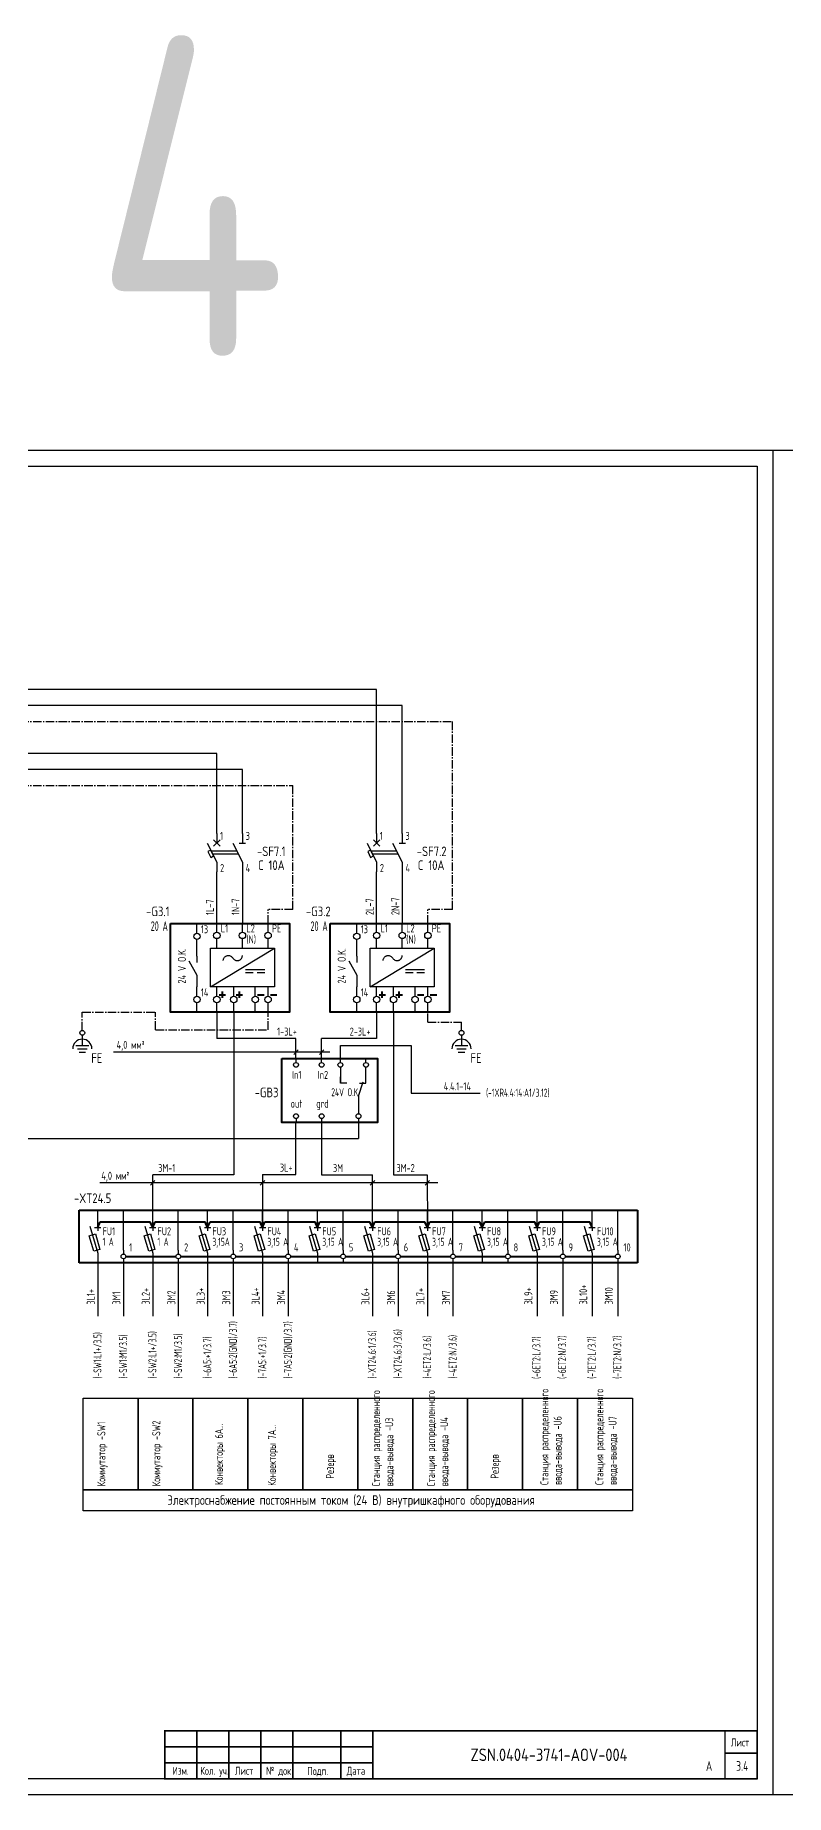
# Model space of a CAD drawing. Header units: millimetres. Extents: x 98 to 20644, y -7467 to -6136.
# Drawn here: x 2243 to 2478, y -7467 to -6917 of the extents above; entities that cross this region are included whole.
import ezdxf
from ezdxf.enums import TextEntityAlignment as Align

# ---------------------------------------------------------------- set-up
doc = ezdxf.new("R2010")
doc.units = ezdxf.units.MM
doc.linetypes.add('EPL_DASHLONGDOT', pattern=[1, 0.66, -0.12, 0.1, -0.12])
for name, color, linetype in [('Временный', 6, 'Continuous'), ('КИА_МАРКИРОВКА', 2, 'Continuous'), ('КИА_НАКЛЕЙКИ', 1, 'Continuous'), ('КИА_РАМКИ-ШТАМПЫ', 7, 'Continuous'), ('ФОРМАТ', 7, 'Continuous')]:
    doc.layers.add(name, color=color, linetype=linetype)
doc.styles.add('GOST-A 3-1', font='', dxfattribs={"height": 3})
doc.styles.add('GOSTA-2.5-1', font='', dxfattribs={"width": 0.9, "height": 2.5})
doc.styles.add('ROMAND0-100', font='romand.shx')
doc.styles.add('ROMANS0-60', font='romans.shx', dxfattribs={"width": 0.6})
doc.styles.add('ROMANS0-70', font='romans.shx', dxfattribs={"width": 0.7})
doc.styles.get('GOST-A 3-1').set_extended_font_data('GOST type A')
doc.styles.get('GOSTA-2.5-1').set_extended_font_data('GOST Type AU')

# ---------------------------------------------------------------- blocks, each defined once
blk = doc.blocks.new('frm6')
at = {"layer": 'ФОРМАТ'}
blk.add_line((-185, 15), (-120, 15), dxfattribs=at)
at = {"layer": 'ФОРМАТ', "const_width": 0.5}
blk.add_lwpolyline([(-185, 15), (-185, 0), (0, 0), (0, 15)], close=True, dxfattribs=at)
for points in [[(-175, 15), (-175, 0)], [(-165, 15), (-165, 0)], [(-155, 15), (-155, 0)], [(-145, 15), (-145, 0)], [(-130, 15), (-130, 0)], [(-120, 15), (-120, 0)], [(-10, 15), (-10, 0)], [(-185, 10), (-120, 10)], [(-10, 8), (0, 8)], [(-185, 5), (-120, 5)]]:
    blk.add_lwpolyline(points, dxfattribs=at)
at = {"layer": 'ФОРМАТ', "style": 'GOSTA-2.5-1', "width": 0.95}
for s, p in [('Лист', (-8.17, 9.36)), ('Изм.', (-182.63, 0.5)), ('Кол. уч.', (-173.96, 0.5)), ('Лист', (-163.13, 0.5)), ('№ док.', (-153.38, 0.5)), ('Подп.', (-140.5, 0.44)), ('Дата', (-128.17, 0.5))]:
    blk.add_text(s, height=2.5, dxfattribs=at).set_placement(p, align=Align.BOTTOM_LEFT)
at = {"layer": 'ФОРМАТ', "flags": 8}
for tag, style, width, p in [('R2', 'ROMANS0-70', 0.7, (-184.4, 10)), ('QTY2', 'ROMANS0-70', 0.65, (-174.28, 10.29)), ('SH2', 'ROMANS0-70', 0.7, (-164.3, 10)), ('ND2', 'ROMANS0-60', 0.6, (-154.34, 10)), ('SIGN2', 'ROMANS0-70', 0.7, (-144.3, 10)), ('DATE2', 'ROMANS0-70', 0.43, (-129.4, 10)), ('R1', 'ROMANS0-70', 0.7, (-184.4, 5)), ('QTY1', 'ROMANS0-70', 0.65, (-174.28, 5.29)), ('SH1', 'ROMANS0-70', 0.7, (-164.3, 5)), ('ND1', 'ROMANS0-60', 0.6, (-154.34, 5)), ('SIGN1', 'ROMANS0-70', 0.7, (-144.3, 5)), ('DATE1', 'ROMANS0-70', 0.43, (-129.4, 5))]:
    blk.add_attdef(tag, text='', height=3, dxfattribs=dict(at, style=style, width=width)).set_placement(p, align=Align.BOTTOM_LEFT)
at = {"layer": 'ФОРМАТ', "style": 'ROMANS0-70', "width": 0.7, "flags": 8}
blk.add_attdef('SH', text='', height=3, dxfattribs=at).set_placement((-5.16, 3.75), align=Align.MIDDLE_CENTER)
blk = doc.blocks.new('A$C5AB45C57')
at = {"ltscale": 4}
for p, q in [((-4.22, 18.73), (-4.22, 21.73)), ((-4.22, 13.73), (-4.22, 16.73)), ((2, 19), (2, 21.73)), ((2, 14), (2, 17)), ((10, 19), (10, 21.73)), ((10, 14), (10, 17)), ((18, 19), (18, 21.73)), ((18, 14), (18, 17)), ((-6.72, 10.08), (-4.22, 5.58)), ((-4.22, -1), (-4.22, 2)), ((2, -1), (2, 2)), ((7.28, -1), (7.28, 2)), ((14, -1), (14, 2)), ((18, -1), (18, 2)), ((-4.22, -6), (-4.22, -3)), ((2, -6), (2, -3)), ((7.28, -6), (7.28, -3)), ((14, -6), (14, -3)), ((18, -6), (18, -3))]:
    blk.add_line(p, q, dxfattribs=at)
for p, q in [((-4.22, 11.58), (-4.22, 14)), ((-4.22, 11.58), (-4.22, 9.58)), ((0, 2), (20, 14)), ((-4.22, 5.58), (-4.22, 3.58)), ((10.99, 7.4), (16.99, 7.4)), ((10.99, 6.4), (13.37, 6.4)), ((14.57, 6.4), (16.95, 6.4)), ((-4.22, 3.58), (-4.22, 2))]:
    blk.add_line(p, q)
at = {"lineweight": 40}
for p, q in [((3.75, -1.53), (3.75, 0.47)), ((9.03, -1.53), (9.03, 0.47)), ((2.75, -0.53), (4.75, -0.53)), ((8.03, -0.53), (10.03, -0.53)), ((14.75, -0.53), (16.75, -0.53)), ((18.75, -0.53), (20.75, -0.53))]:
    blk.add_line(p, q, dxfattribs=at)
blk.add_lwpolyline([(-12.49, 21.73), (24.74, 21.73), (24.74, -6), (-12.49, -6)], close=True, dxfattribs=at)
blk.add_lwpolyline([(0, 14), (20, 14), (20, 2), (0, 2)], close=True)
at = {"ltscale": 4}
for centre in [(-4.22, 17.73), (2, 18), (10, 18), (18, 18), (-4.22, -2), (2, -2), (7.28, -2), (14, -2), (18, -2)]:
    blk.add_circle(centre, 1, dxfattribs=at)
blk.add_spline([(4, 10.13), (4.05, 10.52), (4.21, 10.91), (4.41, 11.19), (4.65, 11.41), (5, 11.61), (5.32, 11.7), (5.75, 11.72), (6.12, 11.64), (6.53, 11.43), (6.89, 11.08), (7.17, 10.67), (7.42, 10.44), (7.72, 10.27), (8.17, 10.14), (8.47, 10.13), (8.85, 10.2), (9.09, 10.29), (9.39, 10.49), (9.71, 10.84), (9.88, 11.2), (9.95, 11.44), (9.97, 11.73), (9.97, 11.74)], degree=3)
at = {"style": 'GOSTA-2.5-1', "width": 0.9}
for s, p in [('13', (-2.99, 18.69)), ('L1', (3.23, 18.97)), ('(N)', (11.23, 15.53)), ('L2', (11.23, 18.97)), ('PE', (19.23, 18.97)), ('14', (-2.99, -1.03))]:
    blk.add_text(s, height=2.5, dxfattribs=at).set_placement(p)
blk.add_text('24 V O.K.', height=2.5, rotation=90, dxfattribs=at).set_placement((-7.67, 2.97))
blk = doc.blocks.new('A$C11D95457')
at = {"lineweight": 25, "ltscale": 4}
for p, q in [((3, 12), (3, 9)), ((11, 12), (11, 9)), ((0, 9), (3, 3)), ((9.25, 6.5), (1.25, 6.5)), ((9.75, 5.5), (1.75, 5.5)), ((2, 10), (4, 8)), ((4, 10), (2, 8)), ((8, 9), (11, 3)), ((3, 3), (3, 0)), ((11, 3), (11, 0))]:
    blk.add_line(p, q, dxfattribs=at)
at = {"lineweight": 25}
blk.add_line((10, 9), (12, 9), dxfattribs=at)
at = {"lineweight": 25, "ltscale": 4}
blk.add_lwpolyline([(1.11, 4.55), (2, 5), (1.11, 6.79), (0.21, 6.34)], close=True, dxfattribs=at)
blk = doc.blocks.new('A$C409B74B5')
at = {"color": 0}
for p, q in [((4.47, 18.75), (4.47, 20)), ((12.47, 18.75), (12.47, 20)), ((18.34, 18.75), (18.34, 20)), ((26.33, 18.75), (26.33, 20)), ((26.33, 12.25), (26.33, 17.25)), ((4.47, 1.25), (4.47, 0)), ((12.47, 1.25), (12.47, 0)), ((24, 1.25), (24, 0))]:
    blk.add_line(p, q, dxfattribs=at)
for p, q in [((18.34, 17.25), (18.33, 12.25)), ((18.33, 12.25), (18.33, 14.25)), ((20.33, 12.25), (18.33, 12.25)), ((24, 8.25), (25.5, 12.75)), ((24.33, 12.25), (26.33, 12.25)), ((24, 8.25), (24, 2.75))]:
    blk.add_line(p, q)
at = {"color": 0, "lineweight": 40}
blk.add_lwpolyline([(0, 20), (29.91, 20), (29.91, 0), (0, 0)], close=True, dxfattribs=at)
at = {"color": 0}
for centre in [(4.47, 18), (12.47, 18), (18.34, 18), (26.33, 18), (4.47, 2), (12.47, 2), (24, 2)]:
    blk.add_circle(centre, 0.75, dxfattribs=at)
at = {"style": 'GOSTA-2.5-1'}
for s, width, p in [('In1', 0.9, (3.27, 13.64)), ('In2', 0.9, (11.27, 13.64)), ('out', 0.9, (2.8, 4.65)), ('grd', 0.9, (10.8, 4.65)), ('24V O.K. ', 0.7, (15.49, 8.22))]:
    blk.add_text(s, height=2.5, dxfattribs=dict(at, width=width)).set_placement(p)
blk = doc.blocks.new('A$C2BF74EC9')
at = {"color": 0}
for p, q in [((0, 6.39), (4, 6.39)), ((2, 8.39), (2, 6.39)), ((0.5, 5.39), (3.5, 5.39)), ((1, 4.39), (3, 4.39))]:
    blk.add_line(p, q, dxfattribs=at)
at = {"style": 'GOST-A 3-1'}
blk.add_text('FE', height=3, dxfattribs=at).set_placement((4.81, 1))

msp = doc.modelspace()

# ---------------------------------------------------------------- linework, layer by layer
for p, q in [((1880, -7047.07), (2474, -7047.07)), ((1900, -7052.07), (2469, -7052.07)), ((2469, -7052.07), (2469, -7462.07)), ((2474, -7047.07), (3068, -7047.07)), ((2474, -7467.07), (2474, -7047.07)), ((2469, -7462.07), (1900, -7462.07)), ((2474, -7467.07), (1880, -7467.07)), ((3068, -7467.07), (2474, -7467.07))]:
    msp.add_line(p, q)
at = {"color": 30, "lineweight": 25, "ltscale": 4}
for p, q in [((2350.16, -7121.77), (1938.79, -7121.77)), ((2350.16, -7166.78), (2350.16, -7121.77)), ((2300.23, -7141.77), (1938.79, -7141.77)), ((2300.23, -7166.78), (2300.23, -7141.77)), ((2300.23, -7194.9), (2300.23, -7178.78)), ((2350.16, -7194.9), (2350.16, -7178.78))]:
    msp.add_line(p, q, dxfattribs=at)
at = {"color": 5, "lineweight": 25, "ltscale": 8}
for p, q in [((2358.16, -7126.77), (1938.79, -7126.77)), ((2358.16, -7166.78), (2358.16, -7126.77)), ((2308.23, -7146.77), (1938.79, -7146.77)), ((2308.23, -7166.78), (2308.23, -7146.77)), ((2308.23, -7178.78), (2308.23, -7194.9)), ((2358.16, -7178.78), (2358.16, -7194.9))]:
    msp.add_line(p, q, dxfattribs=at)
at = {"color": 3, "linetype": 'EPL_DASHLONGDOT', "lineweight": 25, "ltscale": 4}
for p, q in [((1938.79, -7131.77), (2373.9, -7131.77)), ((2373.9, -7190.48), (2373.9, -7131.77)), ((1938.79, -7151.77), (2323.97, -7151.77)), ((2323.97, -7190.48), (2323.97, -7151.77)), ((2316.23, -7194.9), (2316.23, -7190.48)), ((2323.97, -7190.48), (2316.23, -7190.48)), ((2366.16, -7194.9), (2366.16, -7190.48)), ((2373.9, -7190.48), (2366.16, -7190.48)), ((2258.18, -7228.29), (2258.18, -7222.63)), ((2258.18, -7222.63), (2281.09, -7222.63)), ((2281.09, -7228.09), (2281.09, -7222.63)), ((2316.23, -7228.09), (2316.23, -7222.63)), ((2366.16, -7225.68), (2366.16, -7222.63)), ((2366.16, -7225.68), (2376.67, -7225.68)), ((2376.67, -7228.29), (2376.67, -7225.68)), ((2281.09, -7228.09), (2316.23, -7228.09))]:
    msp.add_line(p, q, dxfattribs=at)
at = {"color": 1}
for p, q in [((2300.23, -7222.63), (2300.23, -7230.83)), ((2350.16, -7222.63), (2350.16, -7230.83)), ((2324.95, -7230.83), (2300.23, -7230.83)), ((2324.95, -7237.07), (2324.95, -7230.83)), ((2350.16, -7230.83), (2332.95, -7230.83)), ((2332.95, -7237.07), (2332.95, -7230.83)), ((2324.95, -7273.26), (2324.95, -7257.07)), ((2344.49, -7257.07), (2344.49, -7262.07)), ((1938.79, -7262.07), (2344.49, -7262.07)), ((2314.51, -7273.26), (2314.51, -7289.89)), ((2314.51, -7273.26), (2324.95, -7273.26)), ((2263.03, -7300.89), (2263.03, -7317.51)), ((2280.19, -7300.89), (2280.19, -7317.51)), ((2297.35, -7300.89), (2297.35, -7317.51)), ((2314.51, -7300.89), (2314.51, -7317.51)), ((2348.84, -7300.89), (2348.84, -7317.51)), ((2366, -7300.89), (2366, -7317.51)), ((2400.32, -7300.89), (2400.32, -7317.51)), ((2417.49, -7300.89), (2417.49, -7317.51))]:
    msp.add_line(p, q, dxfattribs=at)
at = {"color": 4}
for p, q in [((2305.51, -7222.63), (2305.51, -7273.4)), ((2355.44, -7222.63), (2355.44, -7273.4)), ((2332.95, -7257.07), (2332.95, -7273.41)), ((2280.18, -7289.89), (2280.18, -7273.4)), ((2305.51, -7273.4), (2280.18, -7273.4)), ((2332.95, -7273.41), (2348.83, -7273.41)), ((2348.83, -7289.89), (2348.83, -7273.41)), ((2355.44, -7273.4), (2365.99, -7273.4)), ((2365.99, -7273.4), (2366, -7289.89)), ((2271.03, -7300.89), (2271.03, -7317.51)), ((2288.19, -7300.89), (2288.19, -7317.51)), ((2305.35, -7300.89), (2305.35, -7317.51)), ((2322.51, -7300.89), (2322.51, -7317.51)), ((2356.84, -7300.89), (2356.84, -7317.51)), ((2374, -7300.89), (2374, -7317.51)), ((2408.32, -7300.89), (2408.32, -7317.51)), ((2425.49, -7300.89), (2425.49, -7317.51))]:
    msp.add_line(p, q, dxfattribs=at)
at = {"color": 0}
for p, q in [((2258.18, -7229.79), (2258.18, -7231.04)), ((2338.82, -7233.05), (2360.89, -7233.05)), ((2338.82, -7237.07), (2338.82, -7233.05)), ((2360.89, -7233.05), (2360.89, -7247.91)), ((2376.67, -7229.79), (2376.67, -7231.04)), ((2335.55, -7235.1), (2267.98, -7235.1)), ((2324.25, -7235.81), (2325.66, -7234.39)), ((2332.25, -7235.81), (2333.66, -7234.39)), ((2360.89, -7247.91), (2382.51, -7247.91)), ((2369.26, -7275.89), (2263.63, -7275.89)), ((2279.48, -7276.6), (2280.89, -7275.18)), ((2313.8, -7276.6), (2315.22, -7275.18)), ((2348.13, -7276.6), (2349.54, -7275.18)), ((2365.29, -7276.6), (2366.7, -7275.18)), ((2263.02, -7289.89), (2263.02, -7284.44)), ((2271.03, -7296.89), (2271.03, -7284.44)), ((2280.18, -7289.89), (2280.18, -7284.44)), ((2288.19, -7296.89), (2288.19, -7284.44)), ((2297.35, -7289.89), (2297.35, -7284.44)), ((2305.35, -7296.89), (2305.35, -7284.44)), ((2314.51, -7289.89), (2314.51, -7284.44)), ((2322.51, -7296.89), (2322.51, -7284.44)), ((2331.67, -7289.89), (2331.67, -7284.44)), ((2339.67, -7296.89), (2339.67, -7284.44)), ((2348.83, -7289.89), (2348.83, -7284.44)), ((2356.84, -7296.89), (2356.84, -7284.44)), ((2366, -7289.89), (2366, -7284.44)), ((2374, -7296.89), (2374, -7284.44)), ((2383.16, -7289.89), (2383.16, -7284.44)), ((2391.16, -7296.89), (2391.16, -7284.44)), ((2400.32, -7289.89), (2400.32, -7284.44)), ((2408.32, -7296.89), (2408.32, -7284.44)), ((2417.48, -7289.89), (2417.48, -7284.44)), ((2425.49, -7296.89), (2425.49, -7284.44)), ((2260.37, -7292.45), (2262.29, -7291.88)), ((2261.79, -7297.25), (2260.37, -7292.45)), ((2260.53, -7289.39), (2263.03, -7297.89)), ((2262.02, -7289.89), (2264.02, -7289.89)), ((2262.29, -7291.88), (2263.71, -7296.68)), ((2263.02, -7289.89), (2263.02, -7290.89)), ((2277.54, -7292.45), (2279.45, -7291.88)), ((2278.96, -7297.25), (2277.54, -7292.45)), ((2277.69, -7289.39), (2280.19, -7297.89)), ((2279.18, -7289.89), (2281.18, -7289.89)), ((2279.45, -7291.88), (2280.87, -7296.68)), ((2280.18, -7289.89), (2280.18, -7290.89)), ((2294.7, -7292.45), (2296.62, -7291.88)), ((2296.12, -7297.25), (2294.7, -7292.45)), ((2294.85, -7289.39), (2297.35, -7297.89)), ((2296.35, -7289.89), (2298.35, -7289.89)), ((2296.62, -7291.88), (2298.04, -7296.68)), ((2297.35, -7289.89), (2297.35, -7290.89)), ((2311.86, -7292.45), (2313.78, -7291.88)), ((2313.28, -7297.25), (2311.86, -7292.45)), ((2312.01, -7289.39), (2314.51, -7297.89)), ((2313.51, -7289.89), (2315.51, -7289.89)), ((2313.78, -7291.88), (2315.2, -7296.68)), ((2314.51, -7289.89), (2314.51, -7290.89)), ((2329.02, -7292.45), (2330.94, -7291.88)), ((2330.44, -7297.25), (2329.02, -7292.45)), ((2329.17, -7289.39), (2331.67, -7297.89)), ((2330.67, -7289.89), (2332.67, -7289.89)), ((2330.94, -7291.88), (2332.36, -7296.68)), ((2331.67, -7289.89), (2331.67, -7290.89)), ((2346.19, -7292.45), (2348.1, -7291.88)), ((2347.61, -7297.25), (2346.19, -7292.45)), ((2346.34, -7289.39), (2348.84, -7297.89)), ((2347.83, -7289.89), (2349.83, -7289.89)), ((2348.1, -7291.88), (2349.52, -7296.68)), ((2348.83, -7289.89), (2348.83, -7290.89)), ((2363.35, -7292.45), (2365.27, -7291.88)), ((2364.77, -7297.25), (2363.35, -7292.45)), ((2363.5, -7289.39), (2366, -7297.89)), ((2365, -7289.89), (2367, -7289.89)), ((2365.27, -7291.88), (2366.69, -7296.68)), ((2366, -7289.89), (2366, -7290.89)), ((2380.51, -7292.45), (2382.43, -7291.88)), ((2381.93, -7297.25), (2380.51, -7292.45)), ((2380.66, -7289.39), (2383.16, -7297.89)), ((2382.16, -7289.89), (2384.16, -7289.89)), ((2382.43, -7291.88), (2383.85, -7296.68)), ((2383.16, -7289.89), (2383.16, -7290.89)), ((2397.67, -7292.45), (2399.59, -7291.88)), ((2399.09, -7297.25), (2397.67, -7292.45)), ((2397.82, -7289.39), (2400.32, -7297.89)), ((2399.32, -7289.89), (2401.32, -7289.89)), ((2399.59, -7291.88), (2401.01, -7296.68)), ((2400.32, -7289.89), (2400.32, -7290.89)), ((2414.83, -7292.45), (2416.75, -7291.88)), ((2416.26, -7297.25), (2414.83, -7292.45)), ((2414.99, -7289.39), (2417.49, -7297.89)), ((2416.48, -7289.89), (2418.48, -7289.89)), ((2416.75, -7291.88), (2418.17, -7296.68)), ((2417.48, -7289.89), (2417.48, -7290.89)), ((2263.71, -7296.68), (2261.79, -7297.25)), ((2263.03, -7297.89), (2263.03, -7300.89)), ((2271.03, -7296.89), (2271.03, -7298.14)), ((2280.87, -7296.68), (2278.96, -7297.25)), ((2280.19, -7297.89), (2280.19, -7300.89)), ((2288.19, -7296.89), (2288.19, -7298.14)), ((2298.04, -7296.68), (2296.12, -7297.25)), ((2297.35, -7297.89), (2297.35, -7300.89)), ((2305.35, -7296.89), (2305.35, -7298.14)), ((2315.2, -7296.68), (2313.28, -7297.25)), ((2314.51, -7297.89), (2314.51, -7300.89)), ((2322.51, -7296.89), (2322.51, -7298.14)), ((2332.36, -7296.68), (2330.44, -7297.25)), ((2331.67, -7297.89), (2331.67, -7300.89)), ((2339.67, -7296.89), (2339.67, -7298.14)), ((2349.52, -7296.68), (2347.61, -7297.25)), ((2348.84, -7297.89), (2348.84, -7300.89)), ((2356.84, -7296.89), (2356.84, -7298.14)), ((2366.69, -7296.68), (2364.77, -7297.25)), ((2366, -7297.89), (2366, -7300.89)), ((2374, -7296.89), (2374, -7298.14)), ((2383.85, -7296.68), (2381.93, -7297.25)), ((2383.16, -7297.89), (2383.16, -7300.89)), ((2391.16, -7296.89), (2391.16, -7298.14)), ((2401.01, -7296.68), (2399.09, -7297.25)), ((2400.32, -7297.89), (2400.32, -7300.89)), ((2408.32, -7296.89), (2408.32, -7298.14)), ((2418.17, -7296.68), (2416.26, -7297.25)), ((2417.49, -7297.89), (2417.49, -7300.89)), ((2425.49, -7296.89), (2425.49, -7298.14)), ((2271.03, -7299.64), (2271.03, -7300.89)), ((2288.19, -7299.64), (2288.19, -7300.89)), ((2305.35, -7299.64), (2305.35, -7300.89)), ((2322.51, -7299.64), (2322.51, -7300.89)), ((2339.67, -7299.64), (2339.67, -7300.89)), ((2356.84, -7299.64), (2356.84, -7300.89)), ((2374, -7299.64), (2374, -7300.89)), ((2391.16, -7299.64), (2391.16, -7300.89)), ((2408.32, -7299.64), (2408.32, -7300.89)), ((2425.49, -7299.64), (2425.49, -7300.89))]:
    msp.add_line(p, q, dxfattribs=at)
at = {"color": 0, "lineweight": 40}
for p, q in [((2257.17, -7284.44), (2431.64, -7284.44)), ((2257.17, -7300.89), (2257.17, -7284.44)), ((2431.64, -7284.44), (2431.64, -7300.89)), ((2431.64, -7300.89), (2257.17, -7300.89))]:
    msp.add_line(p, q, dxfattribs=at)
at = {"color": 1, "lineweight": 40, "ltscale": 4}
for p, q in [((2263.02, -7289.89), (2263.78, -7288.06)), ((2263.78, -7288.06), (2279.42, -7288.06)), ((2280.18, -7289.89), (2279.42, -7288.06)), ((2280.18, -7289.89), (2280.95, -7288.06)), ((2280.95, -7288.06), (2296.58, -7288.06)), ((2297.35, -7289.89), (2296.58, -7288.06)), ((2297.35, -7289.89), (2298.11, -7288.06)), ((2298.11, -7288.06), (2313.75, -7288.06)), ((2314.51, -7289.89), (2313.75, -7288.06)), ((2314.51, -7289.89), (2315.27, -7288.06)), ((2315.27, -7288.06), (2330.91, -7288.06)), ((2331.67, -7289.89), (2330.91, -7288.06)), ((2331.67, -7289.89), (2332.43, -7288.06)), ((2332.43, -7288.06), (2348.07, -7288.06)), ((2348.83, -7289.89), (2348.07, -7288.06)), ((2348.83, -7289.89), (2349.6, -7288.06)), ((2349.6, -7288.06), (2365.23, -7288.06)), ((2366, -7289.89), (2365.23, -7288.06)), ((2366, -7289.89), (2366.76, -7288.06)), ((2366.76, -7288.06), (2382.4, -7288.06)), ((2383.16, -7289.89), (2382.4, -7288.06)), ((2383.16, -7289.89), (2383.92, -7288.06)), ((2383.92, -7288.06), (2399.56, -7288.06)), ((2400.32, -7289.89), (2399.56, -7288.06)), ((2400.32, -7289.89), (2401.08, -7288.06)), ((2401.08, -7288.06), (2416.72, -7288.06)), ((2417.48, -7289.89), (2416.72, -7288.06))]:
    msp.add_line(p, q, dxfattribs=at)
at = {"color": 4, "linetype": 'Continuous', "lineweight": 40, "ltscale": 8}
for p, q in [((2271.78, -7298.89), (2287.44, -7298.89)), ((2288.94, -7298.89), (2304.6, -7298.89)), ((2306.1, -7298.89), (2321.76, -7298.89)), ((2323.26, -7298.89), (2338.92, -7298.89)), ((2340.42, -7298.89), (2356.09, -7298.89)), ((2357.59, -7298.89), (2373.25, -7298.89)), ((2374.75, -7298.89), (2390.41, -7298.89)), ((2391.91, -7298.89), (2407.57, -7298.89)), ((2409.07, -7298.89), (2424.74, -7298.89))]:
    msp.add_line(p, q, dxfattribs=at)
at = {"color": 0}
for points in [[(2258.44, -7343.16), (2275.61, -7343.16), (2275.61, -7371.85), (2258.44, -7371.85)], [(2275.61, -7343.16), (2292.77, -7343.16), (2292.77, -7371.85), (2275.61, -7371.85)], [(2292.77, -7343.16), (2309.93, -7343.16), (2309.93, -7371.85), (2292.77, -7371.85)], [(2309.93, -7343.16), (2327.09, -7343.16), (2327.09, -7371.85), (2309.93, -7371.85)], [(2327.09, -7343.16), (2344.26, -7343.16), (2344.26, -7371.85), (2327.09, -7371.85)], [(2344.26, -7343.16), (2361.42, -7343.16), (2361.42, -7371.85), (2344.26, -7371.85)], [(2361.42, -7343.16), (2378.58, -7343.16), (2378.58, -7371.85), (2361.42, -7371.85)], [(2378.58, -7343.16), (2395.74, -7343.16), (2395.74, -7371.85), (2378.58, -7371.85)], [(2395.74, -7343.16), (2412.91, -7343.16), (2412.91, -7371.85), (2395.74, -7371.85)], [(2412.91, -7343.16), (2430.07, -7343.16), (2430.07, -7371.85), (2412.91, -7371.85)], [(2258.44, -7371.85), (2430.07, -7371.85), (2430.07, -7378.33), (2258.44, -7378.33)]]:
    msp.add_lwpolyline(points, close=True, dxfattribs=at)
for centre in [(2258.18, -7229.04), (2376.67, -7229.04), (2271.03, -7298.89), (2288.19, -7298.89), (2305.35, -7298.89), (2322.51, -7298.89), (2339.67, -7298.89), (2356.84, -7298.89), (2374, -7298.89), (2391.16, -7298.89), (2408.32, -7298.89), (2425.49, -7298.89)]:
    msp.add_circle(centre, 0.75, dxfattribs=at)
for centre in [(2258.18, -7234.04), (2376.67, -7234.04)]:
    msp.add_arc(centre, 3, 0, 180, dxfattribs=at)

# ---------------------------------------------------------------- block references
for name, p in [('A$C11D95457', (2297.23, -7178.78)), ('A$C11D95457', (2347.16, -7178.78)), ('A$C5AB45C57', (2298.23, -7216.63)), ('A$C5AB45C57', (2348.16, -7216.63)), ('A$C2BF74EC9', (2256.18, -7239.43)), ('A$C2BF74EC9', (2374.67, -7239.43)), ('A$C409B74B5', (2320.49, -7257.07))]:
    msp.add_blockref(name, p, dxfattribs=at)
at = {"layer": 'КИА_РАМКИ-ШТАМПЫ'}
ref = msp.add_blockref('frm6', (2469, -7462.07), dxfattribs=at)
ref.add_attrib('TITLE', 'ZSN.0404-3741-AOV-004', dxfattribs={"layer": '0', "height": 3.9, "style": 'ROMAND0-100', "width": 0.8, "flags": 8}).set_placement((2404, -7454.57), align=Align.MIDDLE_CENTER)
ref.add_attrib('SH', '3.4', dxfattribs={"layer": '0', "height": 3, "style": 'ROMANS0-70', "width": 0.7, "flags": 8}).set_placement((2464.4, -7458.07), align=Align.MIDDLE_CENTER)
ref.add_attrib('REV', 'А', dxfattribs={"layer": '0', "height": 3, "style": 'ROMANS0-70', "width": 0.7, "flags": 8}).set_placement((2454.03, -7458.09), align=Align.MIDDLE_CENTER)

# ---------------------------------------------------------------- texts
at = {"style": 'GOST-A 3-1'}
for s, height, p in [('4', 100, (2261.67, -7017.74)), ('Электроснабжение постоянным током (24 В) внутришкафного оборудования', 3, (2284.75, -7376.49))]:
    msp.add_text(s, height=height, dxfattribs=at).set_placement(p)
for s, height, style, width, p in [('1', 2.5, 'GOSTA-2.5-1', 0.9, (2301.23, -7168.78)), ('3', 2.5, 'GOSTA-2.5-1', 0.9, (2309.23, -7168.78)), ('1', 2.5, 'GOSTA-2.5-1', 0.9, (2351.16, -7168.78)), ('3', 2.5, 'GOSTA-2.5-1', 0.9, (2359.16, -7168.78)), ('2', 2.5, 'GOSTA-2.5-1', 0.9, (2301.23, -7178.83)), ('4', 2.5, 'GOSTA-2.5-1', 0.9, (2309.23, -7178.83)), ('2', 2.5, 'GOSTA-2.5-1', 0.9, (2351.16, -7178.83)), ('4', 2.5, 'GOSTA-2.5-1', 0.9, (2359.16, -7178.83)), ('20 A', 3, 'GOST-A 3-1', 0.7, (2279.56, -7197.22)), ('20 A', 3, 'GOST-A 3-1', 0.7, (2329.49, -7197.22)), ('4,0 мм²', 2.5, 'GOSTA-2.5-1', 0.9, (2268.92, -7234.05)), ('4,0 мм²', 2.5, 'GOSTA-2.5-1', 0.9, (2264.14, -7274.94)), ('1 A', 2.5, 'GOSTA-2.5-1', 0.7, (2264.52, -7295.57)), ('FU1', 2.5, 'GOSTA-2.5-1', 0.9, (2264.52, -7292.29)), ('1 A', 2.5, 'GOSTA-2.5-1', 0.7, (2281.68, -7295.57)), ('FU2', 2.5, 'GOSTA-2.5-1', 0.9, (2281.68, -7292.29)), ('3,15A', 2.5, 'GOSTA-2.5-1', 0.7, (2298.84, -7295.57)), ('FU3', 2.5, 'GOSTA-2.5-1', 0.9, (2298.84, -7292.29)), ('3,15 A', 2.5, 'GOSTA-2.5-1', 0.7, (2316.01, -7295.57)), ('FU4', 2.5, 'GOSTA-2.5-1', 0.9, (2316.01, -7292.29)), ('3,15 A', 2.5, 'GOSTA-2.5-1', 0.7, (2333.17, -7295.57)), ('FU5', 2.5, 'GOSTA-2.5-1', 0.9, (2333.17, -7292.29)), ('3,15 A', 2.5, 'GOSTA-2.5-1', 0.7, (2350.33, -7295.57)), ('FU6', 2.5, 'GOSTA-2.5-1', 0.9, (2350.33, -7292.29)), ('3,15 A', 2.5, 'GOSTA-2.5-1', 0.7, (2367.49, -7295.57)), ('FU7', 2.5, 'GOSTA-2.5-1', 0.9, (2367.49, -7292.29)), ('3,15 A', 2.5, 'GOSTA-2.5-1', 0.7, (2384.66, -7295.57)), ('FU8', 2.5, 'GOSTA-2.5-1', 0.9, (2384.66, -7292.29)), ('3,15 A', 2.5, 'GOSTA-2.5-1', 0.7, (2401.82, -7295.57)), ('FU9', 2.5, 'GOSTA-2.5-1', 0.9, (2401.82, -7292.29)), ('3,15 A', 2.5, 'GOSTA-2.5-1', 0.7, (2418.98, -7295.57)), ('FU10', 2.5, 'GOSTA-2.5-1', 0.9, (2418.98, -7292.29)), ('1', 2.5, 'GOSTA-2.5-1', 0.9, (2272.83, -7297.32)), ('2', 2.5, 'GOSTA-2.5-1', 0.9, (2289.99, -7297.32)), ('3', 2.5, 'GOSTA-2.5-1', 0.9, (2307.15, -7297.32)), ('4', 2.5, 'GOSTA-2.5-1', 0.9, (2324.31, -7297.32)), ('5', 2.5, 'GOSTA-2.5-1', 0.9, (2341.48, -7297.32)), ('6', 2.5, 'GOSTA-2.5-1', 0.9, (2358.64, -7297.32)), ('7', 2.5, 'GOSTA-2.5-1', 0.9, (2375.8, -7297.32)), ('8', 2.5, 'GOSTA-2.5-1', 0.9, (2392.96, -7297.32)), ('9', 2.5, 'GOSTA-2.5-1', 0.9, (2410.13, -7297.32)), ('10', 2.5, 'GOSTA-2.5-1', 0.9, (2427.29, -7297.32))]:
    msp.add_text(s, height=height, dxfattribs=dict(style=style, width=width)).set_placement(p)
at = {"color": 7, "style": 'GOST-A 3-1'}
for p in [(2313.1, -7178.18), (2363.02, -7178.18)]:
    msp.add_text('C 10A', height=3, dxfattribs=at).set_placement(p)
at = {"style": 'GOSTA-2.5-1', "width": 0.8}
for s, p in [('Станция распределенного', (2351.21, -7370.71)), ('Станция распределенного', (2368.37, -7370.71)), ('Станция распределенного', (2403.83, -7370.28)), ('Станция распределенного', (2420.99, -7370.28)), ('Коммутатор -SW1', (2265.39, -7370.71)), ('Коммутатор -SW2', (2282.56, -7370.71)), ('Конвекторы 6A...', (2302.13, -7370.27)), ('Конвекторы 7A...', (2318.68, -7370.56)), ('ввода-вывода -U3', (2355.34, -7370.71)), ('ввода-вывода -U4', (2372.51, -7370.71)), ('ввода-вывода -U6', (2407.97, -7370.28)), ('ввода-вывода -U7', (2425.13, -7370.28)), ('Резерв', (2336.81, -7368.35)), ('Резерв', (2388.3, -7368.35))]:
    msp.add_text(s, height=2.5, rotation=90, dxfattribs=at).set_placement(p)
at = {"layer": 'Временный', "style": 'GOSTA-2.5-1', "width": 0.7}
msp.add_text('(-1XR4.4:14:A1/3.12)', height=2.5, dxfattribs=at).set_placement((2384.34, -7249))
for s, p in [('(-SW1:L1+/3.5)', (2264.17, -7337.02)), ('(-SW1:M1/3.5)', (2272.17, -7337.02)), ('(-SW2:L1+/3.5)', (2281.33, -7337.02)), ('(-SW2:M1/3.5)', (2289.33, -7337.02)), ('(-6A5:+1/3.7)', (2298.49, -7337.02)), ('(-6A5:2(GND)/3.7)', (2306.49, -7337.02)), ('(-7A5:+1/3.7)', (2315.66, -7337.02)), ('(-7A5:2(GND)/3.7)', (2323.66, -7337.02)), ('(-XT24.6:1/3.6)', (2349.98, -7337.02)), ('(-XT24.6:3/3.6)', (2357.98, -7337.02)), ('(-4ET2:L/3.6)', (2367.14, -7337.02)), ('(-4ET2:N/3.6)', (2375.14, -7337.02)), ('(-6ET2:L/3.7)', (2401.31, -7337.16)), ('(-6ET2:N/3.7)', (2409.31, -7337.16)), ('(-7ET2:L/3.7)', (2418.58, -7337.11)), ('(-7ET2:N/3.7)', (2426.58, -7337.11))]:
    msp.add_text(s, height=2.5, rotation=90, dxfattribs=at).set_placement(p)
at = {"layer": 'КИА_МАРКИРОВКА', "style": 'GOSTA-2.5-1', "width": 0.9}
for s, p in [('1L-7', (2299.31, -7192.25)), ('1N-7', (2307.31, -7192.25)), ('2L-7', (2349.24, -7192.25)), ('2N-7', (2357.24, -7192.25)), ('3L1+', (2262.08, -7313.95)), ('3M1', (2270.08, -7313.95)), ('3L2+', (2279.25, -7313.95)), ('3M2', (2287.25, -7313.95)), ('3L3+', (2296.41, -7313.95)), ('3M3', (2304.41, -7313.95)), ('3L4+', (2313.57, -7313.95)), ('3M4', (2321.57, -7313.95)), ('3L6+', (2347.89, -7313.98)), ('3M6', (2355.89, -7313.98)), ('3L7+', (2365.06, -7313.98)), ('3M7', (2373.06, -7313.98)), ('3L9+', (2398.78, -7313.89)), ('3M9', (2406.78, -7313.89)), ('3L10+', (2415.95, -7313.89)), ('3M10', (2423.95, -7313.89))]:
    msp.add_text(s, height=2.5, rotation=90, dxfattribs=at).set_placement(p)
for s, p in [('1-3L+', (2319.07, -7229.91)), ('2-3L+', (2341.72, -7229.91)), ('4.4.1-14', (2371.12, -7246.99)), ('3M-1', (2281.87, -7272.53)), ('3L+', (2319.93, -7272.4)), ('3M', (2336.51, -7272.54)), ('3M-2', (2356.34, -7272.53))]:
    msp.add_text(s, height=2.5, dxfattribs=at).set_placement(p)
at = {"layer": 'КИА_НАКЛЕЙКИ', "style": 'GOST-A 3-1'}
for s, p in [('-SF7.1', (2312.75, -7173.86)), ('-SF7.2', (2362.68, -7173.86)), ('-G3.1', (2278.12, -7192.61)), ('-G3.2', (2328.05, -7192.61)), ('-GB3', (2312.04, -7249.16)), ('-XT24.5', (2255.58, -7282.21))]:
    msp.add_text(s, height=3, dxfattribs=at).set_placement(p)

doc.saveas('drawing.dxf')
